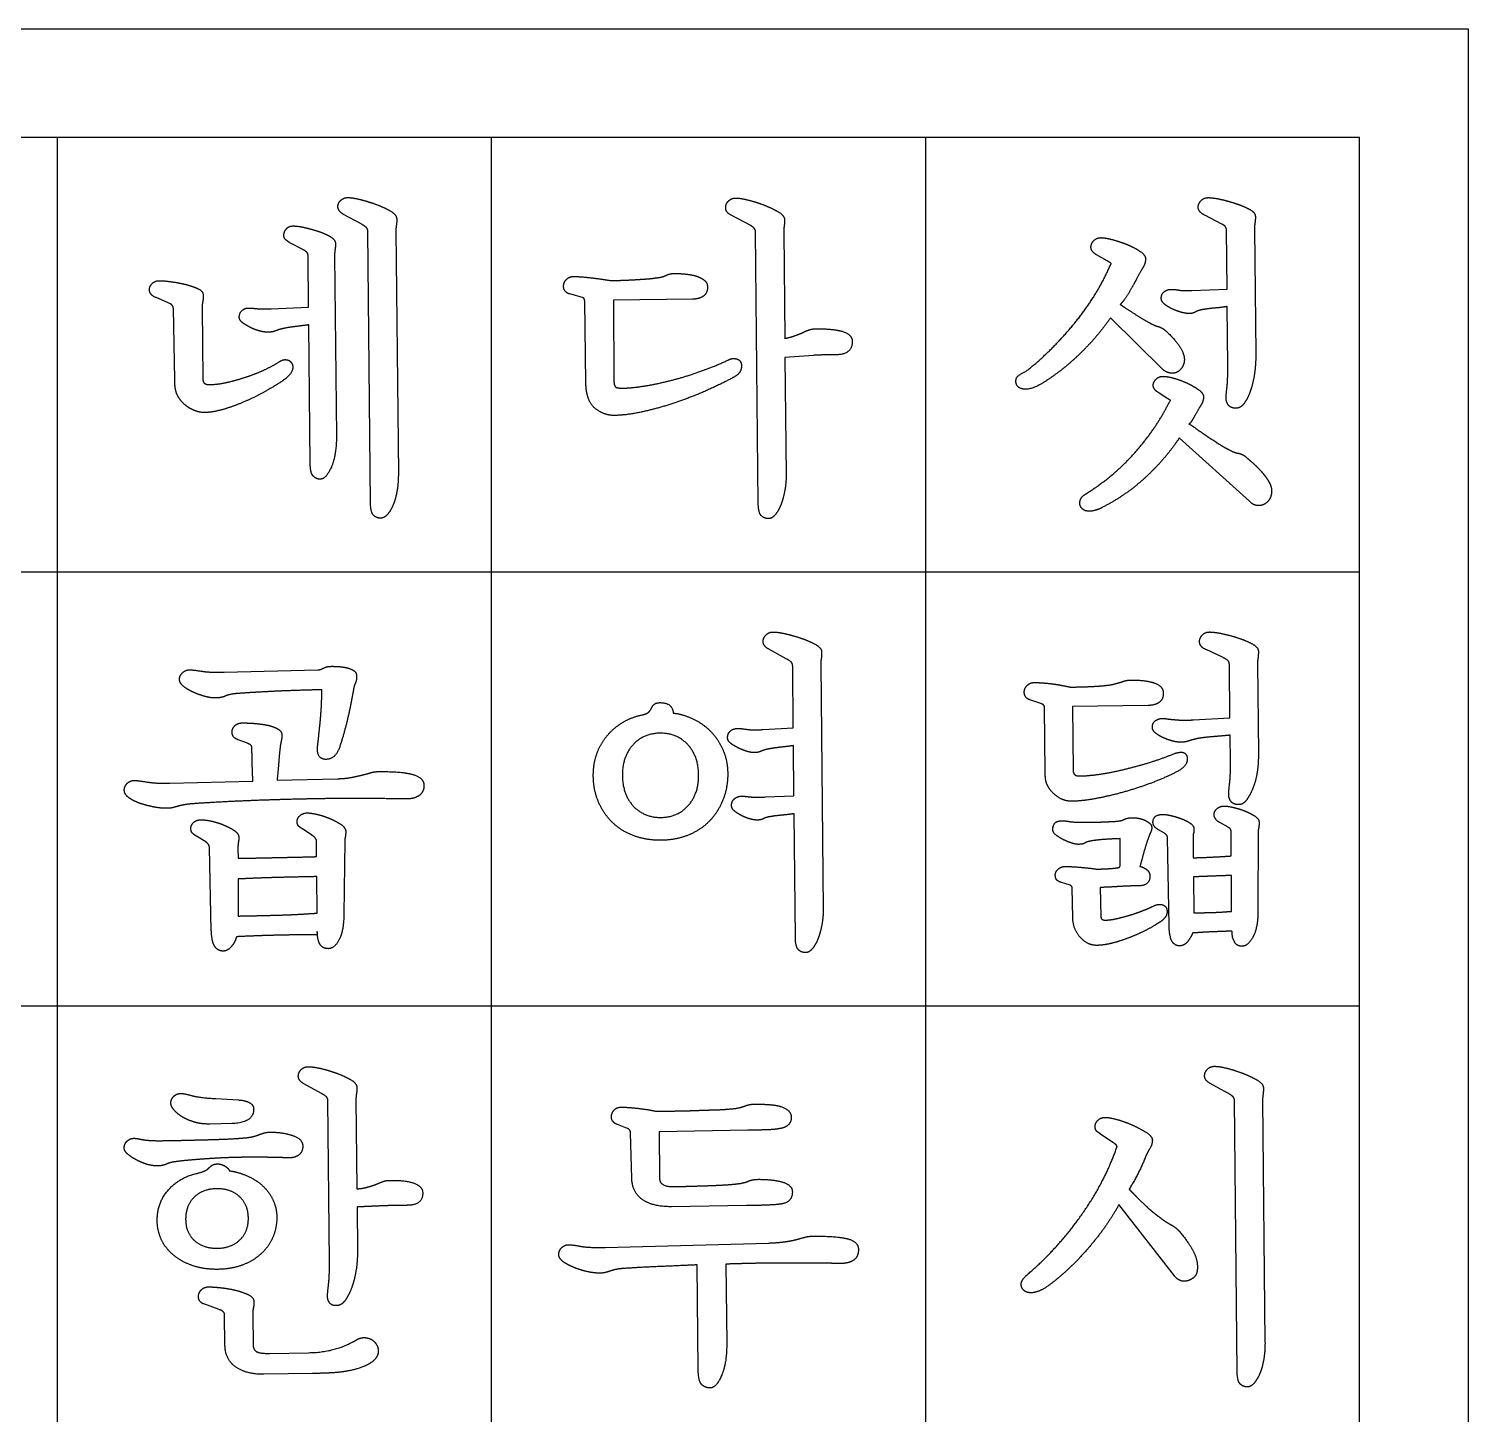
# Model space of a CAD drawing. Header units: millimetres. Extents: x -5 to 270, y -5 to 125.
# Drawn here: x 58.7 to 125, y 61.2 to 125 of the extents above; entities that cross this region are included whole.
import ezdxf

# ---------------------------------------------------------------- set-up
doc = ezdxf.new("R2010")
doc.units = ezdxf.units.MM
doc.layers.get('0').update_dxf_attribs({"linetype": 'CONTINUOUS'})

msp = doc.modelspace()

# ---------------------------------------------------------------- linework, layer by layer
for p, q in [((60, 120), (60, 0)), ((80, 120), (80, 0)), ((100, 120), (100, 0)), ((74.008, 116.017), (73.2, 116.453)), ((91.984, 115.921), (90.995, 116.453)), ((113.649, 116.012), (112.875, 116.414)), ((74.441, 103.149), (74.315, 115.689)), ((75.609, 115.702), (75.722, 104.526)), ((92.301, 103.127), (92.175, 115.652)), ((93.47, 115.652), (93.519, 110.747)), ((113.89, 113.009), (113.862, 115.744)), ((115.157, 115.774), (115.215, 110.045)), ((71.33, 114.833), (70.723, 115.152)), ((71.59, 112.181), (71.566, 114.557)), ((72.785, 114.542), (72.869, 106.261)), ((108.367, 114.313), (107.884, 114.593)), ((84.247, 112.605), (83.619, 112.789)), ((112.266, 112.95), (113.89, 113.009)), ((65.227, 112.339), (64.563, 112.621)), ((65.422, 108.851), (65.359, 112.114)), ((66.684, 112.13), (66.717, 108.885)), ((69.858, 112.106), (71.59, 112.181)), ((84.36, 108.719), (84.307, 112.44)), ((89.267, 112.551), (85.631, 112.499)), ((85.631, 112.499), (85.654, 108.764)), ((113.925, 109.501), (113.898, 112.211)), ((110.925, 109.321), (108.523, 111.693)), ((71.663, 104.959), (71.598, 111.369)), ((94.849, 109.964), (93.528, 109.867)), ((93.528, 109.867), (93.582, 104.445)), ((111.14, 107.983), (110.753, 108.235)), ((114.932, 103.252), (111.693, 106.161)), ((0, 100), (120, 100)), ((93.592, 95.994), (92.786, 96.434)), ((113.685, 96.06), (112.927, 96.416)), ((67.699, 95.377), (72.014, 95.484)), ((93.914, 92.806), (93.885, 95.672)), ((95.179, 95.743), (95.292, 84.461)), ((114.025, 93.27), (114, 95.717)), ((115.295, 95.761), (115.336, 91.64)), ((105.359, 93.912), (104.808, 94.106)), ((105.514, 90.76), (105.484, 93.733)), ((110.262, 93.844), (106.778, 93.794)), ((106.778, 93.794), (106.808, 90.836)), ((112.354, 93.182), (114.025, 93.27)), ((68.768, 92.103), (68.341, 92.266)), ((92.53, 92.735), (93.914, 92.806)), ((114.045, 91.25), (114.033, 92.475)), ((93.945, 89.685), (93.922, 91.995)), ((65.203, 90.266), (69.023, 90.364)), ((70.135, 90.411), (72.918, 90.47)), ((92.637, 89.63), (93.945, 89.685)), ((94.011, 83.144), (93.953, 88.857)), ((113.941, 88.235), (113.558, 88.45)), ((66.849, 87.561), (66.423, 87.82)), ((71.734, 87.871), (71.3, 88.163)), ((71.954, 86.884), (71.947, 87.627)), ((73.256, 87.632), (73.212, 84.225)), ((108.964, 86.468), (108.966, 87.71)), ((111.009, 87.956), (110.74, 88.112)), ((111.225, 83.712), (111.154, 87.748)), ((112.327, 87.773), (112.337, 86.832)), ((114.089, 86.915), (114.078, 88.03)), ((115.326, 88.121), (115.316, 84.34)), ((67.106, 83.487), (67.022, 87.29)), ((68.332, 87.229), (68.337, 86.807)), ((68.345, 85.854), (68.348, 84.148)), ((71.98, 84.282), (71.963, 85.962)), ((106.672, 85.562), (106.269, 85.687)), ((112.346, 85.949), (112.362, 84.297)), ((114.1, 84.363), (114.098, 86.015)), ((106.789, 84.06), (106.76, 85.443)), ((108.054, 85.463), (108.082, 84.12)), ((71.989, 83.428), (71.99, 83.289)), ((114.109, 83.452), (114.111, 83.452)), ((120, 80), (0, 80)), ((72.181, 75.979), (71.376, 76.419)), ((113.926, 75.998), (113.118, 76.436)), ((67.316, 75.743), (68.362, 75.677)), ((72.55, 68.23), (72.475, 75.656)), ((73.769, 75.698), (73.81, 71.592)), ((114.359, 63.148), (114.233, 75.658)), ((115.527, 75.671), (115.64, 64.525)), ((68.047, 74.594), (67.045, 74.569)), ((86.275, 74.372), (85.815, 74.545)), ((91.822, 74.285), (87.732, 74.214)), ((86.474, 72.066), (86.422, 74.163)), ((87.732, 74.214), (87.753, 72.08)), ((108.663, 73.707), (108.08, 74.096)), ((73.819, 70.749), (73.839, 68.758)), ((91.751, 70.814), (88.309, 70.764)), ((111.464, 67.58), (108.914, 70.862)), ((85.245, 68.891), (92.764, 69.09)), ((89.534, 63.251), (89.486, 68.086)), ((90.81, 68.119), (90.847, 64.478)), ((67.473, 66.028), (66.756, 66.286)), ((67.736, 64.396), (67.722, 65.774)), ((69.017, 65.786), (69.031, 64.392)), ((69.793, 64.008), (71.582, 64.042)), ((71.77, 63.085), (69.527, 63.047))]:
    msp.add_line(p, q)
for points in [[(-5, 125), (125, 125), (125, -5), (-5, -5)], [(0, 0), (120, 0), (120, 120), (0, 120)]]:
    msp.add_lwpolyline(points, close=True)
msp.add_arc((114.972, 83.394), 0.864, 176.15, 210.58912)
for points in [[(72.939, 116.813), (72.937, 116.976), (73.071, 117.102)], [(73.2, 116.453), (72.941, 116.6), (72.939, 116.813)], [(73.071, 117.102), (73.205, 117.227), (73.392, 117.229)], [(73.392, 117.229), (73.603, 117.231), (73.97, 117.139)], [(73.97, 117.139), (74.338, 117.047), (74.695, 116.916)], [(74.695, 116.916), (75.053, 116.785), (75.35, 116.614)], [(90.799, 116.761), (90.797, 116.936), (90.929, 117.071)], [(90.995, 116.453), (90.801, 116.563), (90.799, 116.761)], [(90.929, 117.071), (91.061, 117.206), (91.252, 117.208)], [(91.252, 117.208), (91.463, 117.21), (91.834, 117.117)], [(91.834, 117.117), (92.204, 117.025), (92.558, 116.887)], [(92.558, 116.887), (92.911, 116.75), (93.209, 116.579)], [(112.563, 116.778), (112.562, 116.954), (112.694, 117.089)], [(112.875, 116.414), (112.566, 116.559), (112.563, 116.778)], [(112.694, 117.089), (112.825, 117.224), (113.017, 117.225)], [(113.017, 117.225), (113.229, 117.228), (113.575, 117.152)], [(113.575, 117.152), (113.922, 117.077), (114.272, 116.962)], [(114.272, 116.962), (114.622, 116.847), (114.908, 116.698)], [(114.908, 116.698), (115.195, 116.55), (115.197, 116.35)], [(75.35, 116.614), (75.647, 116.444), (75.649, 116.233)], [(75.649, 116.233), (75.651, 116.082), (75.629, 115.952)], [(93.209, 116.579), (93.508, 116.408), (93.509, 116.213)], [(93.509, 116.213), (93.511, 116.034), (93.49, 115.898)], [(115.177, 116.058), (115.155, 115.937), (115.157, 115.774)], [(115.197, 116.35), (115.198, 116.18), (115.177, 116.058)], [(70.45, 115.504), (70.448, 115.659), (70.564, 115.789)], [(70.537, 115.283), (70.451, 115.355), (70.45, 115.504)], [(70.564, 115.789), (70.679, 115.919), (70.873, 115.921)], [(70.873, 115.921), (71.07, 115.923), (71.378, 115.855)], [(71.378, 115.855), (71.687, 115.787), (71.997, 115.687)], [(71.997, 115.687), (72.308, 115.587), (72.566, 115.443)], [(72.566, 115.443), (72.823, 115.299), (72.825, 115.119)], [(74.275, 115.817), (74.236, 115.874), (74.008, 116.017)], [(74.315, 115.689), (74.314, 115.76), (74.275, 115.817)], [(75.629, 115.952), (75.608, 115.823), (75.609, 115.702)], [(92.135, 115.789), (92.096, 115.852), (91.984, 115.921)], [(92.175, 115.652), (92.174, 115.727), (92.135, 115.789)], [(93.49, 115.898), (93.469, 115.761), (93.47, 115.652)], [(107.754, 115.247), (107.886, 115.381), (108.077, 115.383)], [(108.077, 115.383), (108.277, 115.385), (108.618, 115.291)], [(113.823, 115.88), (113.784, 115.942), (113.649, 116.012)], [(113.862, 115.744), (113.862, 115.818), (113.823, 115.88)], [(70.723, 115.152), (70.624, 115.21), (70.537, 115.283)], [(71.527, 114.686), (71.488, 114.743), (71.33, 114.833)], [(72.805, 114.823), (72.784, 114.694), (72.785, 114.542)], [(72.825, 115.119), (72.827, 114.952), (72.805, 114.823)], [(107.623, 114.937), (107.622, 115.112), (107.754, 115.247)], [(107.884, 114.593), (107.625, 114.739), (107.623, 114.937)], [(108.618, 115.291), (108.959, 115.198), (109.279, 115.069)], [(109.279, 115.069), (109.598, 114.94), (109.867, 114.766)], [(109.867, 114.766), (110.135, 114.591), (110.136, 114.416)], [(71.566, 114.557), (71.566, 114.628), (71.527, 114.686)], [(106.859, 111.433), (107.907, 112.713), (108.521, 114.121)], [(108.541, 114.208), (108.511, 114.237), (108.367, 114.313)], [(108.521, 114.121), (108.571, 114.179), (108.541, 114.208)], [(110.036, 114.037), (109.933, 113.87), (109.751, 113.533)], [(110.136, 114.416), (110.139, 114.204), (110.036, 114.037)], [(64.381, 113.272), (64.506, 113.399), (64.712, 113.401)], [(64.712, 113.401), (64.901, 113.403), (65.234, 113.359)], [(83.33, 113.145), (83.328, 113.321), (83.46, 113.456)], [(83.46, 113.456), (83.592, 113.591), (83.783, 113.593)], [(83.783, 113.593), (84.07, 113.596), (84.578, 113.538)], [(84.578, 113.538), (85.085, 113.481), (85.487, 113.409)], [(85.487, 113.409), (85.824, 113.413), (86.088, 113.422)], [(86.088, 113.422), (86.353, 113.431), (86.648, 113.45)], [(86.648, 113.45), (86.944, 113.468), (87.189, 113.485)], [(87.189, 113.485), (87.433, 113.502), (87.61, 113.534)], [(87.61, 113.534), (87.904, 113.565), (88.06, 113.647)], [(88.06, 113.647), (88.216, 113.73), (88.437, 113.733)], [(88.437, 113.733), (88.709, 113.735), (88.973, 113.705)], [(88.973, 113.705), (89.238, 113.676), (89.445, 113.613)], [(89.445, 113.613), (89.652, 113.55), (89.806, 113.43)], [(89.806, 113.43), (89.96, 113.311), (89.962, 113.116)], [(109.751, 113.533), (109.601, 113.238), (109.392, 112.883)], [(64.258, 112.985), (64.257, 113.145), (64.381, 113.272)], [(64.563, 112.621), (64.261, 112.743), (64.258, 112.985)], [(65.234, 113.359), (65.568, 113.315), (65.88, 113.24)], [(65.88, 113.24), (66.193, 113.165), (66.465, 113.046)], [(66.465, 113.046), (66.736, 112.928), (66.739, 112.722)], [(66.739, 112.722), (66.74, 112.569), (66.711, 112.44)], [(83.619, 112.789), (83.332, 112.881), (83.33, 113.145)], [(89.962, 113.116), (89.965, 112.823), (89.769, 112.688)], [(109.392, 112.883), (109.184, 112.528), (108.975, 112.304)], [(110.862, 112.589), (110.86, 112.79), (110.999, 112.895)], [(110.999, 112.895), (111.138, 113.001), (111.315, 113.003)], [(111.315, 113.003), (111.451, 113.004), (111.667, 112.968)], [(111.667, 112.968), (111.883, 112.932), (112.266, 112.95)], [(65.327, 112.234), (65.297, 112.281), (65.227, 112.339)], [(65.359, 112.114), (65.358, 112.187), (65.327, 112.234)], [(66.711, 112.44), (66.682, 112.311), (66.684, 112.13)], [(68.509, 112.014), (68.624, 112.141), (68.819, 112.143)], [(68.819, 112.143), (68.939, 112.145), (69.195, 112.116)], [(69.195, 112.116), (69.452, 112.088), (69.858, 112.106)], [(84.307, 112.44), (84.306, 112.568), (84.247, 112.605)], [(89.769, 112.688), (89.574, 112.554), (89.267, 112.551)], [(108.975, 112.304), (109.23, 112.136), (109.614, 111.887)], [(111.02, 112.315), (110.863, 112.438), (110.862, 112.589)], [(111.37, 112.101), (111.177, 112.191), (111.02, 112.315)], [(111.771, 111.95), (111.563, 112.012), (111.37, 112.101)], [(112.736, 112.063), (112.555, 112.034), (112.439, 111.963)], [(113.362, 112.145), (112.992, 112.111), (112.736, 112.063)], [(113.898, 112.211), (113.731, 112.179), (113.362, 112.145)], [(68.395, 111.73), (68.394, 111.886), (68.509, 112.014)], [(68.551, 111.463), (68.397, 111.574), (68.395, 111.73)], [(68.899, 111.252), (68.706, 111.351), (68.551, 111.463)], [(104.619, 109.218), (105.812, 110.153), (106.859, 111.433)], [(108.523, 111.693), (107.931, 110.826), (107.085, 110.009)], [(109.614, 111.887), (109.999, 111.637), (110.32, 111.463)], [(110.32, 111.463), (110.537, 111.34), (110.711, 111.294)], [(112.145, 111.89), (111.979, 111.888), (111.771, 111.95)], [(112.439, 111.963), (112.323, 111.892), (112.145, 111.89)], [(69.311, 111.092), (69.093, 111.154), (68.899, 111.252)], [(69.724, 111.031), (69.528, 111.029), (69.311, 111.092)], [(70.042, 111.082), (69.923, 111.033), (69.724, 111.031)], [(70.314, 111.174), (70.161, 111.131), (70.042, 111.082)], [(70.969, 111.288), (70.564, 111.238), (70.314, 111.174)], [(71.598, 111.369), (71.373, 111.338), (70.969, 111.288)], [(93.519, 110.747), (93.72, 110.775), (93.968, 110.862)], [(93.968, 110.862), (94.216, 110.95), (94.383, 111.028)], [(94.383, 111.028), (94.505, 111.091), (94.64, 111.137)], [(94.64, 111.137), (94.776, 111.184), (94.952, 111.186)], [(94.952, 111.186), (95.732, 111.194), (96.164, 111.07)], [(96.164, 111.07), (96.626, 110.934), (96.629, 110.608)], [(110.711, 111.294), (110.885, 111.249), (111.029, 111.126)], [(111.029, 111.126), (111.952, 110.299), (111.925, 109.733)], [(96.629, 110.608), (96.635, 109.997), (95.874, 109.99)], [(69.465, 109.257), (69.888, 109.445), (70.247, 109.675)], [(70.247, 109.675), (70.413, 109.789), (70.585, 109.76)], [(70.835, 109.557), (70.959, 109.204), (70.438, 108.82)], [(70.585, 109.76), (70.758, 109.731), (70.835, 109.557)], [(89.567, 109.2), (90.245, 109.436), (90.909, 109.745)], [(90.909, 109.745), (91.068, 109.839), (91.254, 109.81)], [(91.254, 109.81), (91.44, 109.782), (91.5, 109.634)], [(91.5, 109.634), (91.561, 109.474), (91.493, 109.282)], [(95.444, 109.985), (95.197, 109.983), (94.849, 109.964)], [(95.874, 109.99), (95.692, 109.988), (95.444, 109.985)], [(107.085, 110.009), (106.239, 109.193), (105.281, 108.617)], [(111.925, 109.733), (111.908, 109.479), (111.734, 109.297)], [(113.89, 108.503), (113.932, 108.837), (113.925, 109.501)], [(115.215, 110.045), (115.22, 109.548), (115.154, 109.11)], [(65.433, 108.597), (65.423, 108.739), (65.422, 108.851)], [(66.717, 108.885), (66.718, 108.733), (66.796, 108.675)], [(67.753, 108.704), (68.147, 108.787), (68.594, 108.928)], [(68.594, 108.928), (69.041, 109.069), (69.465, 109.257)], [(70.438, 108.82), (70.112, 108.602), (69.648, 108.337)], [(85.654, 108.764), (85.656, 108.567), (85.729, 108.509)], [(87.009, 108.544), (87.57, 108.631), (88.229, 108.797)], [(88.229, 108.797), (88.889, 108.964), (89.567, 109.2)], [(91.135, 108.94), (90.507, 108.595), (89.775, 108.281)], [(91.493, 109.282), (91.425, 109.089), (91.135, 108.94)], [(104.259, 108.525), (104.138, 108.659), (104.174, 108.854)], [(104.174, 108.854), (104.209, 109.048), (104.619, 109.218)], [(110.492, 108.58), (110.491, 108.723), (110.613, 108.859)], [(110.613, 108.859), (110.736, 108.995), (110.946, 108.997)], [(111.322, 109.144), (111.102, 109.161), (110.925, 109.321)], [(110.946, 108.997), (111.132, 108.999), (111.439, 108.913)], [(111.734, 109.297), (111.56, 109.116), (111.322, 109.144)], [(111.439, 108.913), (111.747, 108.827), (112.036, 108.693)], [(115.154, 109.11), (115.088, 108.671), (114.972, 108.336)], [(65.483, 108.3), (65.443, 108.455), (65.433, 108.597)], [(65.636, 107.975), (65.514, 108.154), (65.483, 108.3)], [(66.796, 108.675), (66.875, 108.616), (67.035, 108.618)], [(67.035, 108.618), (67.358, 108.621), (67.753, 108.704)], [(69.648, 108.337), (69.185, 108.072), (68.677, 107.849)], [(84.371, 108.464), (84.361, 108.607), (84.36, 108.719)], [(84.42, 108.169), (84.38, 108.322), (84.371, 108.464)], [(84.894, 107.44), (84.522, 107.686), (84.42, 108.169)], [(85.729, 108.509), (85.802, 108.451), (86.034, 108.453)], [(86.034, 108.453), (86.449, 108.457), (87.009, 108.544)], [(89.775, 108.281), (89.044, 107.967), (88.321, 107.733)], [(105.281, 108.617), (104.589, 108.242), (104.259, 108.525)], [(110.753, 108.235), (110.494, 108.382), (110.492, 108.58)], [(112.036, 108.693), (112.324, 108.56), (112.566, 108.393)], [(112.566, 108.393), (112.807, 108.226), (112.809, 108.054)], [(113.85, 107.985), (113.848, 108.169), (113.89, 108.503)], [(114.972, 108.336), (114.856, 108.001), (114.691, 107.767)], [(65.934, 107.656), (65.757, 107.796), (65.636, 107.975)], [(66.336, 107.423), (66.111, 107.515), (65.934, 107.656)], [(66.805, 107.332), (66.561, 107.33), (66.336, 107.423)], [(67.681, 107.482), (67.193, 107.336), (66.805, 107.332)], [(68.677, 107.849), (68.169, 107.627), (67.681, 107.482)], [(85.667, 107.197), (85.267, 107.193), (84.894, 107.44)], [(88.321, 107.733), (87.599, 107.498), (86.899, 107.35)], [(109.656, 105.495), (110.637, 106.603), (111.241, 107.826)], [(111.279, 107.897), (111.254, 107.913), (111.14, 107.983)], [(111.241, 107.826), (111.303, 107.882), (111.279, 107.897)], [(112.712, 107.711), (112.614, 107.548), (112.421, 107.211)], [(112.809, 108.054), (112.81, 107.874), (112.712, 107.711)], [(113.958, 107.669), (113.851, 107.808), (113.85, 107.985)], [(114.312, 107.532), (114.065, 107.529), (113.958, 107.669)], [(114.691, 107.767), (114.526, 107.534), (114.312, 107.532)], [(86.899, 107.35), (86.199, 107.203), (85.667, 107.197)], [(112.282, 106.968), (112.197, 106.825), (112.139, 106.804)], [(112.139, 106.804), (112.256, 106.746), (112.504, 106.564)], [(112.421, 107.211), (112.367, 107.11), (112.282, 106.968)], [(72.869, 106.261), (72.877, 105.379), (72.636, 104.823)], [(111.693, 106.161), (111.078, 105.227), (110.169, 104.377)], [(112.504, 106.564), (112.753, 106.381), (113.006, 106.214)], [(113.006, 106.214), (113.259, 106.047), (113.503, 105.891)], [(107.34, 103.553), (108.674, 104.386), (109.656, 105.495)], [(113.503, 105.891), (113.746, 105.735), (113.96, 105.631)], [(113.96, 105.631), (114.222, 105.483), (114.419, 105.454)], [(114.419, 105.454), (114.616, 105.424), (114.838, 105.22)], [(71.801, 104.404), (71.667, 104.546), (71.663, 104.959)], [(72.636, 104.823), (72.395, 104.266), (72.128, 104.264)], [(114.838, 105.22), (114.989, 105.096), (115.191, 104.906)], [(115.191, 104.906), (115.393, 104.715), (115.564, 104.509)], [(72.128, 104.264), (71.935, 104.262), (71.801, 104.404)], [(75.722, 104.526), (75.726, 104.12), (75.666, 103.754)], [(93.582, 104.445), (93.586, 104.073), (93.518, 103.719)], [(110.169, 104.377), (109.259, 103.526), (108.159, 102.97)], [(115.564, 104.509), (115.734, 104.303), (115.839, 104.108)], [(115.839, 104.108), (115.943, 103.912), (115.945, 103.734)], [(75.666, 103.754), (75.607, 103.389), (75.496, 103.113)], [(93.518, 103.719), (93.449, 103.364), (93.348, 103.099)], [(107.122, 103.268), (107.169, 103.443), (107.34, 103.553)], [(115.945, 103.734), (115.948, 103.43), (115.77, 103.238)], [(74.581, 102.599), (74.445, 102.732), (74.441, 103.149)], [(75.496, 103.113), (75.385, 102.836), (75.234, 102.653)], [(92.441, 102.578), (92.305, 102.711), (92.301, 103.127)], [(93.348, 103.099), (93.246, 102.834), (93.095, 102.641)], [(107.179, 102.949), (107.075, 103.094), (107.122, 103.268)], [(107.647, 102.793), (107.348, 102.75), (107.179, 102.949)], [(108.159, 102.97), (107.946, 102.836), (107.647, 102.793)], [(115.358, 103.044), (115.098, 103.042), (114.932, 103.252)], [(115.77, 103.238), (115.592, 103.047), (115.358, 103.044)], [(74.906, 102.468), (74.716, 102.466), (74.581, 102.599)], [(75.234, 102.653), (75.083, 102.47), (74.906, 102.468)], [(92.781, 102.446), (92.577, 102.444), (92.441, 102.578)], [(93.095, 102.641), (92.944, 102.448), (92.781, 102.446)], [(92.524, 96.779), (92.522, 96.954), (92.655, 97.089)], [(92.655, 97.089), (92.787, 97.223), (92.978, 97.225)], [(92.978, 97.225), (93.19, 97.227), (93.556, 97.143)], [(93.556, 97.143), (93.922, 97.06), (94.274, 96.939)], [(94.274, 96.939), (94.626, 96.818), (94.922, 96.66)], [(112.625, 96.779), (112.623, 96.955), (112.755, 97.09)], [(112.755, 97.09), (112.887, 97.224), (113.078, 97.226)], [(113.078, 97.226), (113.287, 97.228), (113.652, 97.153)], [(113.652, 97.153), (114.017, 97.078), (114.369, 96.964)], [(114.369, 96.964), (114.722, 96.85), (115.027, 96.693)], [(92.786, 96.434), (92.526, 96.581), (92.524, 96.779)], [(94.922, 96.66), (95.217, 96.503), (95.219, 96.305)], [(95.219, 96.305), (95.221, 96.126), (95.199, 95.989)], [(112.927, 96.416), (112.628, 96.537), (112.625, 96.779)], [(115.027, 96.693), (115.333, 96.535), (115.335, 96.337)], [(115.335, 96.337), (115.336, 96.159), (115.315, 96.015)], [(65.78, 95.349), (65.921, 95.482), (66.109, 95.484)], [(66.109, 95.484), (66.241, 95.486), (66.656, 95.421)], [(72.014, 95.484), (72.131, 95.485), (72.275, 95.564)], [(72.275, 95.564), (72.418, 95.643), (72.642, 95.645)], [(72.642, 95.645), (72.795, 95.647), (72.997, 95.632)], [(72.997, 95.632), (73.2, 95.617), (73.367, 95.575)], [(73.367, 95.575), (73.534, 95.533), (73.667, 95.446)], [(93.845, 95.809), (93.805, 95.872), (93.592, 95.994)], [(93.885, 95.672), (93.884, 95.746), (93.845, 95.809)], [(95.199, 95.989), (95.178, 95.853), (95.179, 95.743)], [(113.96, 95.877), (113.92, 95.945), (113.685, 96.06)], [(114, 95.717), (113.999, 95.81), (113.96, 95.877)], [(115.315, 96.015), (115.294, 95.871), (115.295, 95.761)], [(65.64, 95.038), (65.638, 95.216), (65.78, 95.349)], [(65.84, 94.714), (65.642, 94.871), (65.64, 95.038)], [(66.656, 95.421), (67.07, 95.356), (67.699, 95.377)], [(73.741, 94.873), (73.679, 94.753), (73.649, 94.546)], [(73.667, 95.446), (73.8, 95.358), (73.802, 95.199)], [(73.802, 95.199), (73.804, 94.994), (73.741, 94.873)], [(104.682, 94.762), (104.814, 94.897), (105.005, 94.899)], [(105.005, 94.899), (105.121, 94.9), (105.352, 94.886)], [(105.352, 94.886), (105.582, 94.871), (105.802, 94.844)], [(105.802, 94.844), (106.021, 94.817), (106.274, 94.769)], [(108.437, 94.779), (108.652, 94.813), (108.78, 94.852)], [(108.78, 94.852), (108.909, 94.892), (109.027, 94.923)], [(109.027, 94.923), (109.155, 94.976), (109.244, 94.993)], [(109.244, 94.993), (109.334, 95.009), (109.477, 95.01)], [(109.477, 95.01), (110.14, 95.017), (110.547, 94.877)], [(110.547, 94.877), (110.953, 94.737), (110.956, 94.415)], [(66.287, 94.449), (66.037, 94.558), (65.84, 94.714)], [(66.807, 94.263), (66.536, 94.339), (66.287, 94.449)], [(67.304, 94.189), (67.078, 94.186), (66.807, 94.263)], [(67.743, 94.272), (67.582, 94.192), (67.304, 94.189)], [(68.209, 94.384), (67.904, 94.352), (67.743, 94.272)], [(68.825, 94.428), (68.401, 94.401), (68.209, 94.384)], [(69.817, 94.484), (69.25, 94.456), (68.825, 94.428)], [(71.042, 94.535), (70.384, 94.513), (69.817, 94.484)], [(72.195, 94.562), (71.7, 94.558), (71.042, 94.535)], [(72.141, 93.287), (72.201, 93.955), (72.195, 94.562)], [(73.649, 94.546), (73.54, 93.895), (73.387, 93.24)], [(104.551, 94.452), (104.55, 94.628), (104.682, 94.762)], [(104.808, 94.106), (104.554, 94.188), (104.551, 94.452)], [(106.274, 94.769), (106.528, 94.721), (106.674, 94.689)], [(106.674, 94.689), (107.061, 94.692), (107.532, 94.711)], [(107.532, 94.711), (108.004, 94.73), (108.437, 94.779)], [(110.956, 94.415), (110.959, 94.121), (110.764, 93.984)], [(86.981, 93.416), (87.162, 93.454), (87.246, 93.529)], [(87.246, 93.529), (87.331, 93.604), (87.396, 93.751)], [(87.396, 93.751), (87.491, 93.97), (87.764, 93.973)], [(87.764, 93.973), (88.347, 93.979), (88.384, 93.493)], [(88.384, 93.493), (88.833, 93.448), (89.317, 93.213)], [(105.484, 93.733), (105.482, 93.875), (105.359, 93.912)], [(110.764, 93.984), (110.568, 93.847), (110.262, 93.844)], [(68.06, 92.621), (68.059, 92.763), (68.181, 92.899)], [(68.181, 92.899), (68.303, 93.036), (68.514, 93.038)], [(68.514, 93.038), (68.825, 93.041), (69.148, 93.012)], [(69.148, 93.012), (69.471, 92.983), (69.722, 92.929)], [(69.722, 92.929), (69.973, 92.874), (70.164, 92.766)], [(71.997, 91.931), (72.08, 92.62), (72.141, 93.287)], [(73.387, 93.24), (73.234, 92.585), (73.021, 91.941)], [(85.326, 92.436), (85.634, 92.807), (86.051, 93.06)], [(86.051, 93.06), (86.467, 93.314), (86.981, 93.416)], [(89.317, 93.213), (89.801, 92.977), (90.147, 92.607)], [(110.451, 92.832), (110.449, 93.033), (110.588, 93.138)], [(110.619, 92.555), (110.452, 92.678), (110.451, 92.832)], [(110.588, 93.138), (110.727, 93.244), (110.905, 93.246)], [(110.905, 93.246), (110.935, 93.246), (110.969, 93.246)], [(110.969, 93.246), (111.003, 93.247), (111.081, 93.232)], [(111.081, 93.232), (111.321, 93.2), (111.652, 93.175)], [(111.652, 93.175), (111.983, 93.15), (112.354, 93.182)], [(68.341, 92.266), (68.063, 92.356), (68.06, 92.621)], [(70.164, 92.766), (70.355, 92.658), (70.357, 92.492)], [(70.332, 92.23), (70.305, 92.1), (70.286, 91.992)], [(70.357, 92.492), (70.358, 92.359), (70.332, 92.23)], [(84.857, 91.599), (85.018, 92.066), (85.326, 92.436)], [(87.778, 92.567), (86.999, 92.559), (86.516, 92.019)], [(89.05, 92.043), (88.555, 92.574), (87.778, 92.567)], [(90.147, 92.607), (90.493, 92.236), (90.69, 91.758)], [(90.886, 92.358), (90.884, 92.553), (91.021, 92.669)], [(91.045, 92.088), (90.887, 92.202), (90.886, 92.358)], [(91.021, 92.669), (91.158, 92.785), (91.339, 92.787)], [(91.339, 92.787), (91.471, 92.788), (91.754, 92.745)], [(91.754, 92.745), (92.038, 92.702), (92.53, 92.735)], [(110.979, 92.346), (110.786, 92.432), (110.619, 92.555)], [(111.397, 92.203), (111.173, 92.259), (110.979, 92.346)], [(111.78, 92.149), (111.621, 92.147), (111.397, 92.203)], [(112.116, 92.205), (111.958, 92.151), (111.78, 92.149)], [(112.335, 92.271), (112.237, 92.247), (112.116, 92.205)], [(112.546, 92.324), (112.433, 92.295), (112.335, 92.271)], [(113.284, 92.409), (112.843, 92.374), (112.546, 92.324)], [(114.033, 92.475), (113.725, 92.444), (113.284, 92.409)], [(68.977, 91.931), (68.976, 92.022), (68.768, 92.103)], [(68.992, 91.146), (68.98, 91.627), (68.977, 91.931)], [(70.286, 91.992), (70.24, 91.603), (70.208, 91.181)], [(72.397, 91.361), (71.955, 91.357), (71.997, 91.931)], [(73.021, 91.941), (72.825, 91.365), (72.397, 91.361)], [(84.702, 90.592), (84.696, 91.132), (84.857, 91.599)], [(86.516, 92.019), (86.033, 91.478), (86.042, 90.617)], [(89.553, 90.652), (89.545, 91.511), (89.05, 92.043)], [(90.69, 91.758), (90.887, 91.28), (90.893, 90.73)], [(91.379, 91.888), (91.203, 91.974), (91.045, 92.088)], [(91.757, 91.737), (91.556, 91.801), (91.379, 91.888)], [(92.124, 91.673), (91.958, 91.672), (91.757, 91.737)], [(92.427, 91.733), (92.314, 91.675), (92.124, 91.673)], [(92.741, 91.834), (92.54, 91.791), (92.427, 91.733)], [(93.341, 91.922), (92.968, 91.879), (92.741, 91.834)], [(93.922, 91.995), (93.715, 91.964), (93.341, 91.922)], [(110.299, 91.212), (110.904, 91.396), (111.469, 91.63)], [(111.469, 91.63), (111.622, 91.689), (111.798, 91.69)], [(112.037, 91.508), (112.157, 91.116), (111.636, 90.82)], [(111.798, 91.69), (111.974, 91.692), (112.037, 91.508)], [(115.336, 91.64), (115.341, 91.106), (115.265, 90.681)], [(69.023, 90.364), (69.005, 90.665), (68.992, 91.146)], [(70.208, 91.181), (70.175, 90.759), (70.135, 90.411)], [(106.808, 90.836), (106.809, 90.712), (106.882, 90.654)], [(107.992, 90.672), (108.5, 90.744), (109.097, 90.886)], [(109.097, 90.886), (109.693, 91.028), (110.299, 91.212)], [(114.044, 90.705), (114.048, 90.939), (114.045, 91.25)], [(63.098, 89.944), (63.097, 90.118), (63.229, 90.252)], [(63.229, 90.252), (63.361, 90.387), (63.552, 90.388)], [(63.552, 90.388), (63.7, 90.39), (64.145, 90.318)], [(64.145, 90.318), (64.59, 90.246), (65.203, 90.266)], [(72.918, 90.47), (73.253, 90.473), (73.549, 90.529)], [(73.549, 90.529), (73.845, 90.585), (74.068, 90.642)], [(74.068, 90.642), (74.292, 90.7), (74.452, 90.748)], [(74.452, 90.748), (74.611, 90.796), (74.814, 90.798)], [(74.814, 90.798), (75.881, 90.809), (76.389, 90.665)], [(76.389, 90.665), (76.897, 90.521), (76.901, 90.163)], [(84.946, 89.39), (84.708, 89.94), (84.702, 90.592)], [(86.042, 90.617), (86.05, 89.743), (86.545, 89.211)], [(89.077, 89.238), (89.562, 89.781), (89.553, 90.652)], [(90.893, 90.73), (90.899, 90.063), (90.673, 89.494)], [(105.565, 90.302), (105.516, 90.488), (105.514, 90.76)], [(105.989, 89.711), (105.659, 89.992), (105.565, 90.302)], [(106.882, 90.654), (106.955, 90.595), (107.11, 90.597)], [(107.11, 90.597), (107.484, 90.601), (107.992, 90.672)], [(110.446, 90.287), (109.807, 90.044), (109.115, 89.852)], [(111.636, 90.82), (111.085, 90.53), (110.446, 90.287)], [(113.97, 89.733), (113.968, 89.884), (114.01, 90.251)], [(114.01, 90.251), (114.039, 90.47), (114.044, 90.705)], [(115.265, 90.681), (115.189, 90.255), (115.033, 89.918)], [(63.318, 89.59), (63.1, 89.745), (63.098, 89.944)], [(63.822, 89.336), (63.537, 89.434), (63.318, 89.59)], [(72.825, 89.557), (71.326, 89.542), (69.638, 89.486)], [(74.979, 89.555), (74.196, 89.571), (72.825, 89.557)], [(76.161, 89.544), (75.762, 89.54), (74.979, 89.555)], [(76.685, 89.7), (76.467, 89.547), (76.161, 89.544)], [(76.901, 90.163), (76.904, 89.853), (76.685, 89.7)], [(91.069, 89.238), (91.067, 89.433), (91.204, 89.549)], [(91.204, 89.549), (91.341, 89.665), (91.522, 89.667)], [(91.522, 89.667), (91.65, 89.668), (91.868, 89.639)], [(91.868, 89.639), (92.087, 89.61), (92.637, 89.63)], [(106.743, 89.434), (106.319, 89.43), (105.989, 89.711)], [(107.815, 89.549), (107.207, 89.439), (106.743, 89.434)], [(109.115, 89.852), (108.423, 89.66), (107.815, 89.549)], [(114.078, 89.416), (113.972, 89.555), (113.97, 89.733)], [(115.033, 89.918), (114.906, 89.64), (114.767, 89.461)], [(64.438, 89.172), (64.107, 89.238), (63.822, 89.336)], [(65.081, 89.108), (64.77, 89.105), (64.438, 89.172)], [(65.348, 89.141), (65.229, 89.11), (65.081, 89.108)], [(65.591, 89.208), (65.466, 89.173), (65.348, 89.141)], [(65.899, 89.275), (65.715, 89.244), (65.591, 89.208)], [(66.299, 89.321), (66.083, 89.306), (65.899, 89.275)], [(69.638, 89.486), (67.951, 89.431), (66.299, 89.321)], [(71.194, 88.776), (71.331, 88.893), (71.512, 88.895)], [(71.512, 88.895), (71.698, 88.896), (71.985, 88.828)], [(85.596, 88.444), (85.184, 88.84), (84.946, 89.39)], [(86.545, 89.211), (87.04, 88.68), (87.817, 88.687)], [(87.817, 88.687), (88.592, 88.695), (89.077, 89.238)], [(90.673, 89.494), (90.447, 88.925), (90.043, 88.513)], [(91.218, 88.971), (91.07, 89.086), (91.069, 89.238)], [(91.543, 88.766), (91.365, 88.857), (91.218, 88.971)], [(93.953, 88.857), (93.747, 88.827), (93.408, 88.793)], [(113.297, 88.81), (113.295, 88.976), (113.432, 89.093)], [(113.432, 89.093), (113.569, 89.209), (113.75, 89.211)], [(113.75, 89.211), (113.921, 89.213), (114.176, 89.151)], [(114.432, 89.279), (114.185, 89.277), (114.078, 89.416)], [(114.176, 89.151), (114.432, 89.09), (114.682, 88.996)], [(114.767, 89.461), (114.628, 89.281), (114.432, 89.279)], [(114.682, 88.996), (114.932, 88.902), (115.149, 88.764)], [(66.164, 88.178), (66.163, 88.323), (66.287, 88.45)], [(66.287, 88.45), (66.411, 88.577), (66.618, 88.579)], [(66.618, 88.579), (66.812, 88.581), (67.101, 88.52)], [(67.101, 88.52), (67.391, 88.459), (67.663, 88.346)], [(67.663, 88.346), (67.936, 88.234), (68.153, 88.092)], [(71.058, 88.494), (71.057, 88.66), (71.194, 88.776)], [(71.143, 88.276), (71.06, 88.346), (71.058, 88.494)], [(71.3, 88.163), (71.226, 88.206), (71.143, 88.276)], [(71.985, 88.828), (72.272, 88.759), (72.552, 88.642)], [(72.552, 88.642), (72.833, 88.526), (73.065, 88.372)], [(73.065, 88.372), (73.296, 88.218), (73.298, 88.046)], [(86.577, 87.839), (86.009, 88.049), (85.596, 88.444)], [(90.043, 88.513), (89.639, 88.101), (89.075, 87.872)], [(91.907, 88.621), (91.72, 88.676), (91.543, 88.766)], [(92.261, 88.567), (92.095, 88.565), (91.907, 88.621)], [(92.548, 88.633), (92.439, 88.569), (92.261, 88.567)], [(92.878, 88.728), (92.656, 88.696), (92.548, 88.633)], [(93.408, 88.793), (93.069, 88.76), (92.878, 88.728)], [(105.869, 88.134), (105.865, 88.529), (106.277, 88.533)], [(106.277, 88.533), (106.413, 88.535), (106.633, 88.498)], [(106.633, 88.498), (106.853, 88.462), (107.37, 88.467)], [(107.37, 88.467), (107.521, 88.469), (107.771, 88.471)], [(107.771, 88.471), (108.02, 88.474), (108.222, 88.482)], [(108.222, 88.482), (108.424, 88.491), (108.616, 88.5)], [(108.616, 88.5), (108.809, 88.509), (108.904, 88.524)], [(108.904, 88.524), (109.056, 88.54), (109.149, 88.595)], [(109.149, 88.595), (109.296, 88.672), (109.536, 88.674)], [(109.536, 88.674), (109.656, 88.675), (109.799, 88.652)], [(109.799, 88.652), (109.942, 88.628), (110.071, 88.574)], [(110.071, 88.574), (110.2, 88.52), (110.311, 88.432)], [(110.311, 88.432), (110.422, 88.345), (110.423, 88.225)], [(110.423, 88.225), (110.424, 88.094), (110.372, 87.996)], [(110.48, 88.456), (110.476, 88.822), (110.934, 88.827)], [(110.74, 88.112), (110.482, 88.258), (110.48, 88.456)], [(110.934, 88.827), (111.073, 88.828), (111.302, 88.775)], [(111.302, 88.775), (111.531, 88.723), (111.756, 88.641)], [(111.756, 88.641), (111.981, 88.56), (112.174, 88.437)], [(112.174, 88.437), (112.367, 88.313), (112.369, 88.154)], [(113.558, 88.45), (113.299, 88.597), (113.297, 88.81)], [(114.056, 88.136), (114.034, 88.178), (113.941, 88.235)], [(115.149, 88.764), (115.366, 88.626), (115.368, 88.467)], [(115.348, 88.209), (115.326, 88.095), (115.326, 88.121)], [(115.368, 88.467), (115.369, 88.323), (115.348, 88.209)], [(66.245, 87.956), (66.165, 88.034), (66.164, 88.178)], [(66.423, 87.82), (66.324, 87.879), (66.245, 87.956)], [(67.022, 87.29), (67.021, 87.449), (66.849, 87.561)], [(68.153, 88.092), (68.371, 87.95), (68.373, 87.775)], [(68.352, 87.529), (68.331, 87.407), (68.332, 87.229)], [(68.373, 87.775), (68.374, 87.65), (68.352, 87.529)], [(71.947, 87.627), (71.945, 87.738), (71.734, 87.871)], [(73.278, 87.793), (73.256, 87.686), (73.256, 87.632)], [(73.298, 88.046), (73.299, 87.899), (73.278, 87.793)], [(87.828, 87.636), (87.146, 87.63), (86.577, 87.839)], [(89.075, 87.872), (88.511, 87.643), (87.828, 87.636)], [(106.025, 87.866), (105.87, 87.979), (105.869, 88.134)], [(106.357, 87.663), (106.179, 87.754), (106.025, 87.866)], [(106.721, 87.51), (106.534, 87.573), (106.357, 87.663)], [(107.561, 87.59), (107.42, 87.564), (107.341, 87.507)], [(108.339, 87.681), (107.882, 87.654), (107.561, 87.59)], [(108.966, 87.71), (108.795, 87.709), (108.339, 87.681)], [(110.285, 87.787), (110.166, 87.467), (110.049, 87.045)], [(110.372, 87.996), (110.32, 87.898), (110.285, 87.787)], [(111.154, 87.748), (111.153, 87.861), (111.009, 87.956)], [(112.348, 87.957), (112.326, 87.888), (112.327, 87.773)], [(112.369, 88.154), (112.37, 88.026), (112.348, 87.957)], [(114.078, 88.03), (114.077, 88.095), (114.056, 88.136)], [(70.12, 86.84), (70.636, 86.851), (71.142, 86.862)], [(71.142, 86.862), (71.649, 86.873), (71.954, 86.884)], [(107.046, 87.448), (106.908, 87.447), (106.721, 87.51)], [(107.341, 87.507), (107.262, 87.451), (107.046, 87.448)], [(110.049, 87.045), (109.931, 86.624), (109.88, 86.436)], [(112.337, 86.832), (112.639, 86.835), (113.188, 86.862)], [(113.188, 86.862), (113.736, 86.889), (114.089, 86.915)], [(68.337, 86.807), (68.761, 86.811), (69.183, 86.82)], [(69.183, 86.82), (69.605, 86.829), (70.12, 86.84)], [(105.981, 86.029), (105.979, 86.195), (106.117, 86.312)], [(106.117, 86.312), (106.254, 86.428), (106.435, 86.43)], [(106.435, 86.43), (106.634, 86.432), (107.091, 86.397)], [(107.091, 86.397), (107.548, 86.361), (107.873, 86.308)], [(107.873, 86.308), (108.125, 86.311), (108.409, 86.327)], [(108.409, 86.327), (108.693, 86.344), (108.893, 86.379)], [(108.893, 86.379), (108.965, 86.395), (108.964, 86.468)], [(109.88, 86.436), (109.984, 86.417), (110.161, 86.305)], [(110.161, 86.305), (110.337, 86.193), (110.339, 85.988)], [(69.114, 85.887), (68.621, 85.867), (68.345, 85.854)], [(70.119, 85.921), (69.606, 85.908), (69.114, 85.887)], [(71.148, 85.946), (70.632, 85.934), (70.119, 85.921)], [(71.963, 85.962), (71.663, 85.959), (71.148, 85.946)], [(106.065, 85.794), (105.983, 85.861), (105.981, 86.029)], [(106.269, 85.687), (106.147, 85.726), (106.065, 85.794)], [(106.76, 85.443), (106.76, 85.519), (106.672, 85.562)], [(109.372, 85.528), (109.099, 85.517), (108.816, 85.499)], [(109.825, 85.539), (109.646, 85.538), (109.372, 85.528)], [(110.339, 85.988), (110.344, 85.545), (109.825, 85.539)], [(112.625, 85.962), (112.374, 85.952), (112.346, 85.949)], [(113.156, 85.982), (112.876, 85.972), (112.625, 85.962)], [(113.724, 86.003), (113.436, 85.993), (113.156, 85.982)], [(114.098, 86.015), (114.012, 86.014), (113.724, 86.003)], [(108.289, 85.472), (108.044, 85.462), (108.054, 85.463)], [(108.816, 85.499), (108.534, 85.481), (108.289, 85.472)], [(70.122, 84.187), (70.627, 84.2), (71.134, 84.228)], [(71.134, 84.228), (71.641, 84.256), (71.98, 84.282)], [(73.212, 84.225), (73.204, 83.444), (72.988, 83.046)], [(95.292, 84.461), (95.296, 84.09), (95.227, 83.735)], [(109.369, 84.175), (109.687, 84.27), (109.977, 84.382)], [(109.977, 84.382), (110.266, 84.494), (110.531, 84.622)], [(110.531, 84.622), (110.729, 84.712), (110.895, 84.671)], [(110.895, 84.671), (111.061, 84.63), (111.11, 84.486)], [(111.11, 84.486), (111.159, 84.343), (111.099, 84.187)], [(112.362, 84.297), (112.42, 84.298), (112.723, 84.301)], [(112.723, 84.301), (113.026, 84.304), (113.26, 84.312)], [(113.26, 84.312), (113.494, 84.321), (113.762, 84.339)], [(113.762, 84.339), (114.031, 84.357), (114.1, 84.363)], [(115.316, 84.34), (115.308, 83.569), (115.076, 83.165)], [(68.348, 84.148), (68.757, 84.153), (69.187, 84.164)], [(69.187, 84.164), (69.616, 84.175), (70.122, 84.187)], [(95.227, 83.735), (95.159, 83.381), (95.058, 83.116)], [(107.128, 83.17), (106.795, 83.548), (106.789, 84.06)], [(108.082, 84.12), (108.085, 83.957), (108.279, 83.959)], [(108.279, 83.959), (108.497, 83.961), (108.774, 84.021)], [(108.774, 84.021), (109.05, 84.08), (109.369, 84.175)], [(110.823, 83.888), (110.57, 83.706), (110.192, 83.512)], [(111.099, 84.187), (111.039, 84.03), (110.823, 83.888)], [(111.355, 82.987), (111.23, 83.201), (111.225, 83.712)], [(67.27, 82.741), (67.128, 82.95), (67.106, 83.487)], [(68.265, 83.194), (68.211, 82.954), (68.033, 82.745)], [(69.034, 83.228), (68.542, 83.208), (68.265, 83.194)], [(70.055, 83.261), (69.527, 83.248), (69.034, 83.228)], [(71.121, 83.28), (70.583, 83.274), (70.055, 83.261)], [(71.99, 83.289), (71.66, 83.285), (71.121, 83.28)], [(72.119, 82.836), (71.993, 83.031), (71.989, 83.428)], [(72.988, 83.046), (72.772, 82.647), (72.5, 82.645)], [(94.151, 82.595), (94.015, 82.728), (94.011, 83.144)], [(95.058, 83.116), (94.956, 82.852), (94.805, 82.658)], [(107.897, 82.797), (107.461, 82.792), (107.128, 83.17)], [(108.592, 82.896), (108.209, 82.8), (107.897, 82.797)], [(109.395, 83.155), (108.975, 82.992), (108.592, 82.896)], [(110.192, 83.512), (109.814, 83.318), (109.395, 83.155)], [(111.707, 82.776), (111.48, 82.773), (111.355, 82.987)], [(112.094, 82.988), (111.935, 82.778), (111.707, 82.776)], [(112.303, 83.366), (112.253, 83.198), (112.094, 82.988)], [(112.691, 83.392), (112.407, 83.374), (112.303, 83.366)], [(113.257, 83.421), (112.976, 83.411), (112.691, 83.392)], [(113.803, 83.441), (113.538, 83.431), (113.257, 83.421)], [(114.109, 83.452), (114.068, 83.452), (113.803, 83.441)], [(114.589, 82.758), (114.346, 82.756), (114.229, 82.955)], [(115.076, 83.165), (114.844, 82.761), (114.589, 82.758)], [(67.664, 82.534), (67.412, 82.532), (67.27, 82.741)], [(68.033, 82.745), (67.855, 82.536), (67.664, 82.534)], [(72.5, 82.645), (72.245, 82.642), (72.119, 82.836)], [(94.491, 82.464), (94.287, 82.462), (94.151, 82.595)], [(94.805, 82.658), (94.654, 82.465), (94.491, 82.464)], [(71.114, 76.764), (71.112, 76.94), (71.244, 77.074)], [(71.244, 77.074), (71.377, 77.209), (71.568, 77.211)], [(71.568, 77.211), (71.78, 77.213), (72.142, 77.13)], [(72.142, 77.13), (72.503, 77.048), (72.862, 76.916)], [(72.862, 76.916), (73.221, 76.785), (73.514, 76.62)], [(112.857, 76.781), (112.855, 76.957), (112.987, 77.092)], [(112.987, 77.092), (113.119, 77.226), (113.31, 77.228)], [(113.31, 77.228), (113.521, 77.231), (113.892, 77.138)], [(113.892, 77.138), (114.262, 77.045), (114.616, 76.908)], [(71.376, 76.419), (71.116, 76.566), (71.114, 76.764)], [(73.514, 76.62), (73.807, 76.455), (73.809, 76.26)], [(73.809, 76.26), (73.811, 76.081), (73.789, 75.945)], [(113.118, 76.436), (112.859, 76.584), (112.857, 76.781)], [(114.616, 76.908), (114.969, 76.771), (115.267, 76.599)], [(115.267, 76.599), (115.565, 76.428), (115.567, 76.232)], [(65.243, 75.533), (65.242, 75.707), (65.374, 75.841)], [(65.374, 75.841), (65.506, 75.975), (65.697, 75.977)], [(65.697, 75.977), (65.836, 75.979), (66.214, 75.878)], [(66.214, 75.878), (66.593, 75.777), (67.316, 75.743)], [(68.362, 75.677), (68.656, 75.663), (68.856, 75.56)], [(72.434, 75.794), (72.395, 75.857), (72.181, 75.979)], [(72.475, 75.656), (72.474, 75.731), (72.434, 75.794)], [(73.789, 75.945), (73.768, 75.808), (73.769, 75.698)], [(114.192, 75.796), (114.152, 75.859), (113.926, 75.998)], [(114.233, 75.658), (114.232, 75.732), (114.192, 75.796)], [(115.548, 75.917), (115.526, 75.781), (115.527, 75.671)], [(115.567, 76.232), (115.569, 76.053), (115.548, 75.917)], [(65.394, 75.211), (65.245, 75.384), (65.243, 75.533)], [(65.784, 74.894), (65.543, 75.039), (65.394, 75.211)], [(69.058, 75.259), (69.064, 74.622), (68.047, 74.594)], [(68.856, 75.56), (69.056, 75.458), (69.058, 75.259)], [(85.535, 74.899), (85.534, 75.049), (85.645, 75.197)], [(85.645, 75.197), (85.756, 75.344), (85.989, 75.346)], [(85.989, 75.346), (86.26, 75.349), (86.749, 75.294)], [(86.749, 75.294), (87.237, 75.24), (87.583, 75.161)], [(87.583, 75.161), (87.916, 75.165), (88.42, 75.17)], [(88.42, 75.17), (88.924, 75.175), (89.373, 75.193)], [(89.373, 75.193), (89.822, 75.211), (90.262, 75.223)], [(90.262, 75.223), (90.703, 75.234), (91.017, 75.266)], [(91.017, 75.266), (91.437, 75.298), (91.661, 75.391)], [(91.661, 75.391), (91.885, 75.483), (92.098, 75.485)], [(92.098, 75.485), (92.458, 75.489), (92.782, 75.467)], [(92.782, 75.467), (93.105, 75.446), (93.31, 75.385)], [(93.31, 75.385), (93.817, 75.236), (93.82, 74.881)], [(66.338, 74.657), (66.025, 74.749), (65.784, 74.894)], [(67.045, 74.569), (66.651, 74.565), (66.338, 74.657)], [(85.815, 74.545), (85.538, 74.657), (85.535, 74.899)], [(86.422, 74.163), (86.421, 74.301), (86.275, 74.372)], [(92.63, 74.3), (92.216, 74.289), (91.822, 74.285)], [(93.295, 74.36), (93.044, 74.312), (92.63, 74.3)], [(93.694, 74.545), (93.566, 74.404), (93.295, 74.36)], [(93.82, 74.881), (93.822, 74.686), (93.694, 74.545)], [(107.816, 74.443), (107.814, 74.622), (107.948, 74.748)], [(107.922, 74.212), (107.818, 74.284), (107.816, 74.443)], [(107.948, 74.748), (108.082, 74.873), (108.27, 74.875)], [(108.27, 74.875), (108.47, 74.877), (108.834, 74.776)], [(108.834, 74.776), (109.197, 74.675), (109.536, 74.521)], [(109.536, 74.521), (109.874, 74.368), (110.162, 74.189)], [(63.096, 73.466), (63.094, 73.66), (63.228, 73.785)], [(63.228, 73.785), (63.362, 73.911), (63.549, 73.913)], [(63.549, 73.913), (63.64, 73.914), (63.743, 73.891)], [(63.743, 73.891), (63.847, 73.868), (63.989, 73.846)], [(63.989, 73.846), (64.131, 73.824), (64.316, 73.812)], [(64.316, 73.812), (64.5, 73.801), (64.824, 73.804)], [(64.824, 73.804), (65.33, 73.809), (65.773, 73.821)], [(65.773, 73.821), (66.216, 73.832), (66.753, 73.845)], [(66.753, 73.845), (67.29, 73.858), (67.784, 73.878)], [(67.784, 73.878), (68.277, 73.898), (68.604, 73.932)], [(68.604, 73.932), (68.853, 73.949), (69.014, 73.989)], [(69.014, 73.989), (69.176, 74.028), (69.295, 74.075)], [(69.295, 74.075), (69.414, 74.122), (69.533, 74.157)], [(69.533, 74.157), (69.651, 74.193), (69.809, 74.195)], [(69.809, 74.195), (70.377, 74.2), (70.846, 74.046)], [(70.846, 74.046), (71.316, 73.892), (71.319, 73.555)], [(108.08, 74.096), (108.027, 74.139), (107.922, 74.212)], [(108.81, 73.577), (108.78, 73.624), (108.663, 73.707)], [(110.162, 74.189), (110.449, 74.01), (110.451, 73.832)], [(110.451, 73.832), (110.453, 73.634), (110.336, 73.446)], [(63.263, 73.178), (63.097, 73.313), (63.096, 73.466)], [(63.657, 72.918), (63.43, 73.042), (63.263, 73.178)], [(67.183, 72.986), (66.752, 72.959), (66.306, 72.924)], [(67.998, 73.025), (67.614, 73.013), (67.183, 72.986)], [(68.622, 73.039), (68.382, 73.036), (67.998, 73.025)], [(69.469, 73.04), (69.123, 73.044), (68.622, 73.039)], [(70.05, 73.031), (69.815, 73.036), (69.469, 73.04)], [(70.442, 73.02), (70.285, 73.026), (70.05, 73.031)], [(70.715, 73.014), (70.599, 73.013), (70.442, 73.02)], [(71.152, 73.158), (70.982, 73.017), (70.715, 73.014)], [(71.319, 73.555), (71.322, 73.299), (71.152, 73.158)], [(107.147, 70.324), (108.247, 71.868), (108.805, 73.47)], [(108.805, 73.47), (108.841, 73.531), (108.81, 73.577)], [(110.113, 72.996), (109.819, 72.268), (109.382, 71.568)], [(110.336, 73.446), (110.219, 73.258), (110.113, 72.996)], [(64.139, 72.718), (63.884, 72.795), (63.657, 72.918)], [(64.623, 72.643), (64.393, 72.641), (64.139, 72.718)], [(65.041, 72.726), (64.872, 72.646), (64.623, 72.643)], [(65.486, 72.839), (65.211, 72.806), (65.041, 72.726)], [(65.128, 71.536), (65.649, 72.124), (66.459, 72.3)], [(66.306, 72.924), (65.86, 72.889), (65.486, 72.839)], [(66.459, 72.3), (66.845, 72.393), (66.97, 72.521)], [(66.97, 72.521), (67.047, 72.599), (67.133, 72.665)], [(67.133, 72.665), (67.22, 72.731), (67.397, 72.733)], [(67.397, 72.733), (67.583, 72.735), (67.754, 72.62)], [(67.754, 72.62), (67.924, 72.505), (67.935, 72.418)], [(67.935, 72.418), (68.308, 72.373), (68.735, 72.193)], [(68.735, 72.193), (69.162, 72.013), (69.467, 71.731)], [(69.467, 71.731), (69.772, 71.448), (69.946, 71.078)], [(73.81, 71.592), (74.023, 71.59), (74.268, 71.656)], [(74.268, 71.656), (74.513, 71.722), (74.66, 71.781)], [(74.66, 71.781), (74.807, 71.839), (74.972, 71.907)], [(74.972, 71.907), (75.137, 71.976), (75.32, 71.978)], [(75.32, 71.978), (76.839, 71.993), (76.845, 71.399)], [(86.976, 71.082), (86.498, 71.408), (86.474, 72.066)], [(87.753, 72.08), (87.757, 71.685), (88.361, 71.691)], [(88.361, 71.691), (88.765, 71.696), (89.091, 71.705)], [(89.091, 71.705), (89.417, 71.715), (89.81, 71.727)], [(89.81, 71.727), (90.203, 71.739), (90.58, 71.758)], [(90.58, 71.758), (90.958, 71.777), (91.266, 71.81)], [(91.266, 71.81), (91.619, 71.843), (91.828, 71.933)], [(91.828, 71.933), (92.038, 72.022), (92.269, 72.024)], [(92.269, 72.024), (92.94, 72.031), (93.403, 71.902)], [(93.403, 71.902), (93.867, 71.773), (93.87, 71.445)], [(64.615, 70.127), (64.607, 70.948), (65.128, 71.536)], [(66.308, 71.192), (65.918, 70.802), (65.925, 70.169)], [(67.363, 71.589), (66.698, 71.582), (66.308, 71.192)], [(68.409, 71.225), (68.011, 71.595), (67.363, 71.589)], [(68.814, 70.243), (68.808, 70.855), (68.409, 71.225)], [(69.946, 71.078), (70.12, 70.707), (70.124, 70.303)], [(76.845, 71.399), (76.851, 70.834), (76.135, 70.827)], [(88.309, 70.764), (87.454, 70.755), (86.976, 71.082)], [(93.87, 71.445), (93.875, 70.978), (93.381, 70.891)], [(109.382, 71.568), (109.497, 71.455), (109.669, 71.274)], [(109.669, 71.274), (109.842, 71.092), (110.068, 70.879)], [(70.124, 70.303), (70.129, 69.769), (69.93, 69.328)], [(74.586, 70.786), (74.2, 70.77), (73.819, 70.749)], [(75.259, 70.812), (74.973, 70.803), (74.586, 70.786)], [(75.75, 70.823), (75.546, 70.821), (75.259, 70.812)], [(76.135, 70.827), (75.953, 70.825), (75.75, 70.823)], [(92.777, 70.84), (92.349, 70.82), (91.751, 70.814)], [(93.381, 70.891), (93.204, 70.86), (92.777, 70.84)], [(104.641, 67.596), (106.048, 68.779), (107.147, 70.324)], [(108.914, 70.862), (108.329, 69.803), (107.461, 68.809)], [(110.068, 70.879), (110.294, 70.666), (110.492, 70.507)], [(110.492, 70.507), (110.69, 70.347), (110.943, 70.159)], [(64.829, 69.203), (64.621, 69.617), (64.615, 70.127)], [(65.925, 70.169), (65.931, 69.57), (66.328, 69.208)], [(68.428, 69.239), (68.821, 69.618), (68.814, 70.243)], [(110.943, 70.159), (111.143, 70.02), (111.336, 69.918)], [(111.336, 69.918), (111.528, 69.816), (111.684, 69.645)], [(111.684, 69.645), (112.131, 69.116), (112.342, 68.702)], [(65.413, 68.494), (65.037, 68.79), (64.829, 69.203)], [(66.328, 69.208), (66.725, 68.846), (67.391, 68.853)], [(67.391, 68.853), (68.036, 68.86), (68.428, 69.239)], [(69.93, 69.328), (69.731, 68.887), (69.367, 68.566)], [(83.243, 68.876), (83.375, 69.011), (83.566, 69.013)], [(83.566, 69.013), (83.708, 69.014), (84.108, 68.942)], [(92.764, 69.09), (93.271, 69.11), (93.591, 69.16)], [(93.591, 69.16), (93.91, 69.21), (94.107, 69.265)], [(94.107, 69.265), (94.304, 69.319), (94.464, 69.362)], [(94.464, 69.362), (94.624, 69.405), (94.828, 69.407)], [(94.828, 69.407), (95.887, 69.418), (96.399, 69.29)], [(96.399, 69.29), (96.911, 69.163), (96.914, 68.802)], [(66.292, 68.035), (65.789, 68.198), (65.413, 68.494)], [(69.367, 68.566), (69.004, 68.245), (68.505, 68.065)], [(73.839, 68.758), (73.844, 68.243), (73.771, 67.809)], [(83.112, 68.566), (83.111, 68.742), (83.243, 68.876)], [(83.349, 68.208), (83.114, 68.363), (83.112, 68.566)], [(84.108, 68.942), (84.508, 68.869), (85.245, 68.891)], [(96.699, 68.309), (96.481, 68.156), (96.175, 68.153)], [(96.914, 68.802), (96.918, 68.462), (96.699, 68.309)], [(107.461, 68.809), (106.593, 67.815), (105.723, 67.174)], [(112.342, 68.702), (112.554, 68.288), (112.524, 67.89)], [(67.4, 67.879), (66.796, 67.873), (66.292, 68.035)], [(68.505, 68.065), (68.006, 67.886), (67.4, 67.879)], [(72.507, 67.185), (72.556, 67.595), (72.55, 68.23)], [(73.771, 67.809), (73.698, 67.376), (73.572, 67.034)], [(83.861, 67.945), (83.583, 68.052), (83.349, 68.208)], [(84.445, 67.77), (84.139, 67.837), (83.861, 67.945)], [(84.989, 67.705), (84.751, 67.702), (84.445, 67.77)], [(85.252, 67.731), (85.149, 67.706), (84.989, 67.705)], [(85.469, 67.795), (85.356, 67.756), (85.252, 67.731)], [(85.709, 67.865), (85.582, 67.834), (85.469, 67.795)], [(86.011, 67.912), (85.836, 67.897), (85.709, 67.865)], [(87.721, 68.006), (86.768, 67.966), (86.011, 67.912)], [(89.486, 68.086), (88.675, 68.047), (87.721, 68.006)], [(91.748, 68.147), (91.234, 68.134), (90.81, 68.119)], [(92.687, 68.164), (92.263, 68.16), (91.748, 68.147)], [(94.058, 68.171), (93.491, 68.173), (92.687, 68.164)], [(95.034, 68.165), (94.625, 68.169), (94.058, 68.171)], [(95.707, 68.156), (95.442, 68.161), (95.034, 68.165)], [(96.175, 68.153), (95.973, 68.151), (95.707, 68.156)], [(112.524, 67.89), (112.508, 67.599), (112.307, 67.465)], [(66.646, 66.935), (66.778, 67.069), (66.969, 67.071)], [(66.969, 67.071), (67.164, 67.073), (67.517, 67.037)], [(67.517, 67.037), (67.87, 67), (68.188, 66.926)], [(72.459, 66.637), (72.458, 66.776), (72.507, 67.185)], [(73.572, 67.034), (73.446, 66.693), (73.286, 66.466)], [(104.523, 66.92), (104.403, 67.042), (104.411, 67.21)], [(104.411, 67.21), (104.418, 67.378), (104.641, 67.596)], [(105.723, 67.174), (105.338, 66.879), (105.021, 66.818)], [(111.939, 67.33), (111.663, 67.327), (111.464, 67.58)], [(112.307, 67.465), (112.105, 67.331), (111.939, 67.33)], [(66.516, 66.625), (66.514, 66.8), (66.646, 66.935)], [(66.756, 66.286), (66.518, 66.383), (66.516, 66.625)], [(68.188, 66.926), (68.505, 66.852), (68.787, 66.724)], [(68.787, 66.724), (69.069, 66.596), (69.071, 66.378)], [(69.071, 66.378), (69.073, 66.237), (69.044, 66.116)], [(72.576, 66.312), (72.461, 66.443), (72.459, 66.637)], [(72.926, 66.214), (72.691, 66.181), (72.576, 66.312)], [(73.286, 66.466), (73.127, 66.24), (72.926, 66.214)], [(105.021, 66.818), (104.704, 66.756), (104.523, 66.92)], [(67.722, 65.774), (67.72, 65.949), (67.473, 66.028)], [(69.044, 66.116), (69.015, 65.994), (69.017, 65.786)], [(68.237, 63.381), (67.743, 63.723), (67.736, 64.396)], [(69.031, 64.392), (69.033, 64.21), (69.166, 64.107)], [(71.582, 64.042), (72.707, 64.053), (73.58, 64.516)], [(73.58, 64.516), (73.706, 64.581), (73.838, 64.657)], [(73.838, 64.657), (73.971, 64.733), (74.134, 64.735)], [(74.134, 64.735), (74.411, 64.737), (74.602, 64.56)], [(74.602, 64.56), (74.793, 64.384), (74.796, 64.102)], [(90.847, 64.478), (90.856, 63.584), (90.615, 63.003)], [(115.64, 64.525), (115.644, 64.119), (115.584, 63.753)], [(69.166, 64.107), (69.3, 64.003), (69.793, 64.008)], [(74.796, 64.102), (74.798, 63.824), (74.474, 63.592)], [(115.584, 63.753), (115.524, 63.388), (115.414, 63.112)], [(69.527, 63.047), (68.732, 63.039), (68.237, 63.381)], [(72.733, 63.118), (72.31, 63.091), (71.77, 63.085)], [(73.526, 63.226), (73.156, 63.146), (72.733, 63.118)], [(74.474, 63.592), (74.15, 63.36), (73.526, 63.226)], [(89.698, 62.573), (89.539, 62.728), (89.534, 63.251)], [(90.615, 63.003), (90.374, 62.422), (90.076, 62.419)], [(114.499, 62.598), (114.363, 62.731), (114.359, 63.148)], [(115.414, 63.112), (115.303, 62.836), (115.152, 62.652)], [(90.076, 62.419), (89.857, 62.417), (89.698, 62.573)], [(114.823, 62.467), (114.635, 62.465), (114.499, 62.598)], [(115.152, 62.652), (115.001, 62.469), (114.823, 62.467)]]:
    msp.add_open_spline(points, degree=2)

doc.saveas('drawing.dxf')
